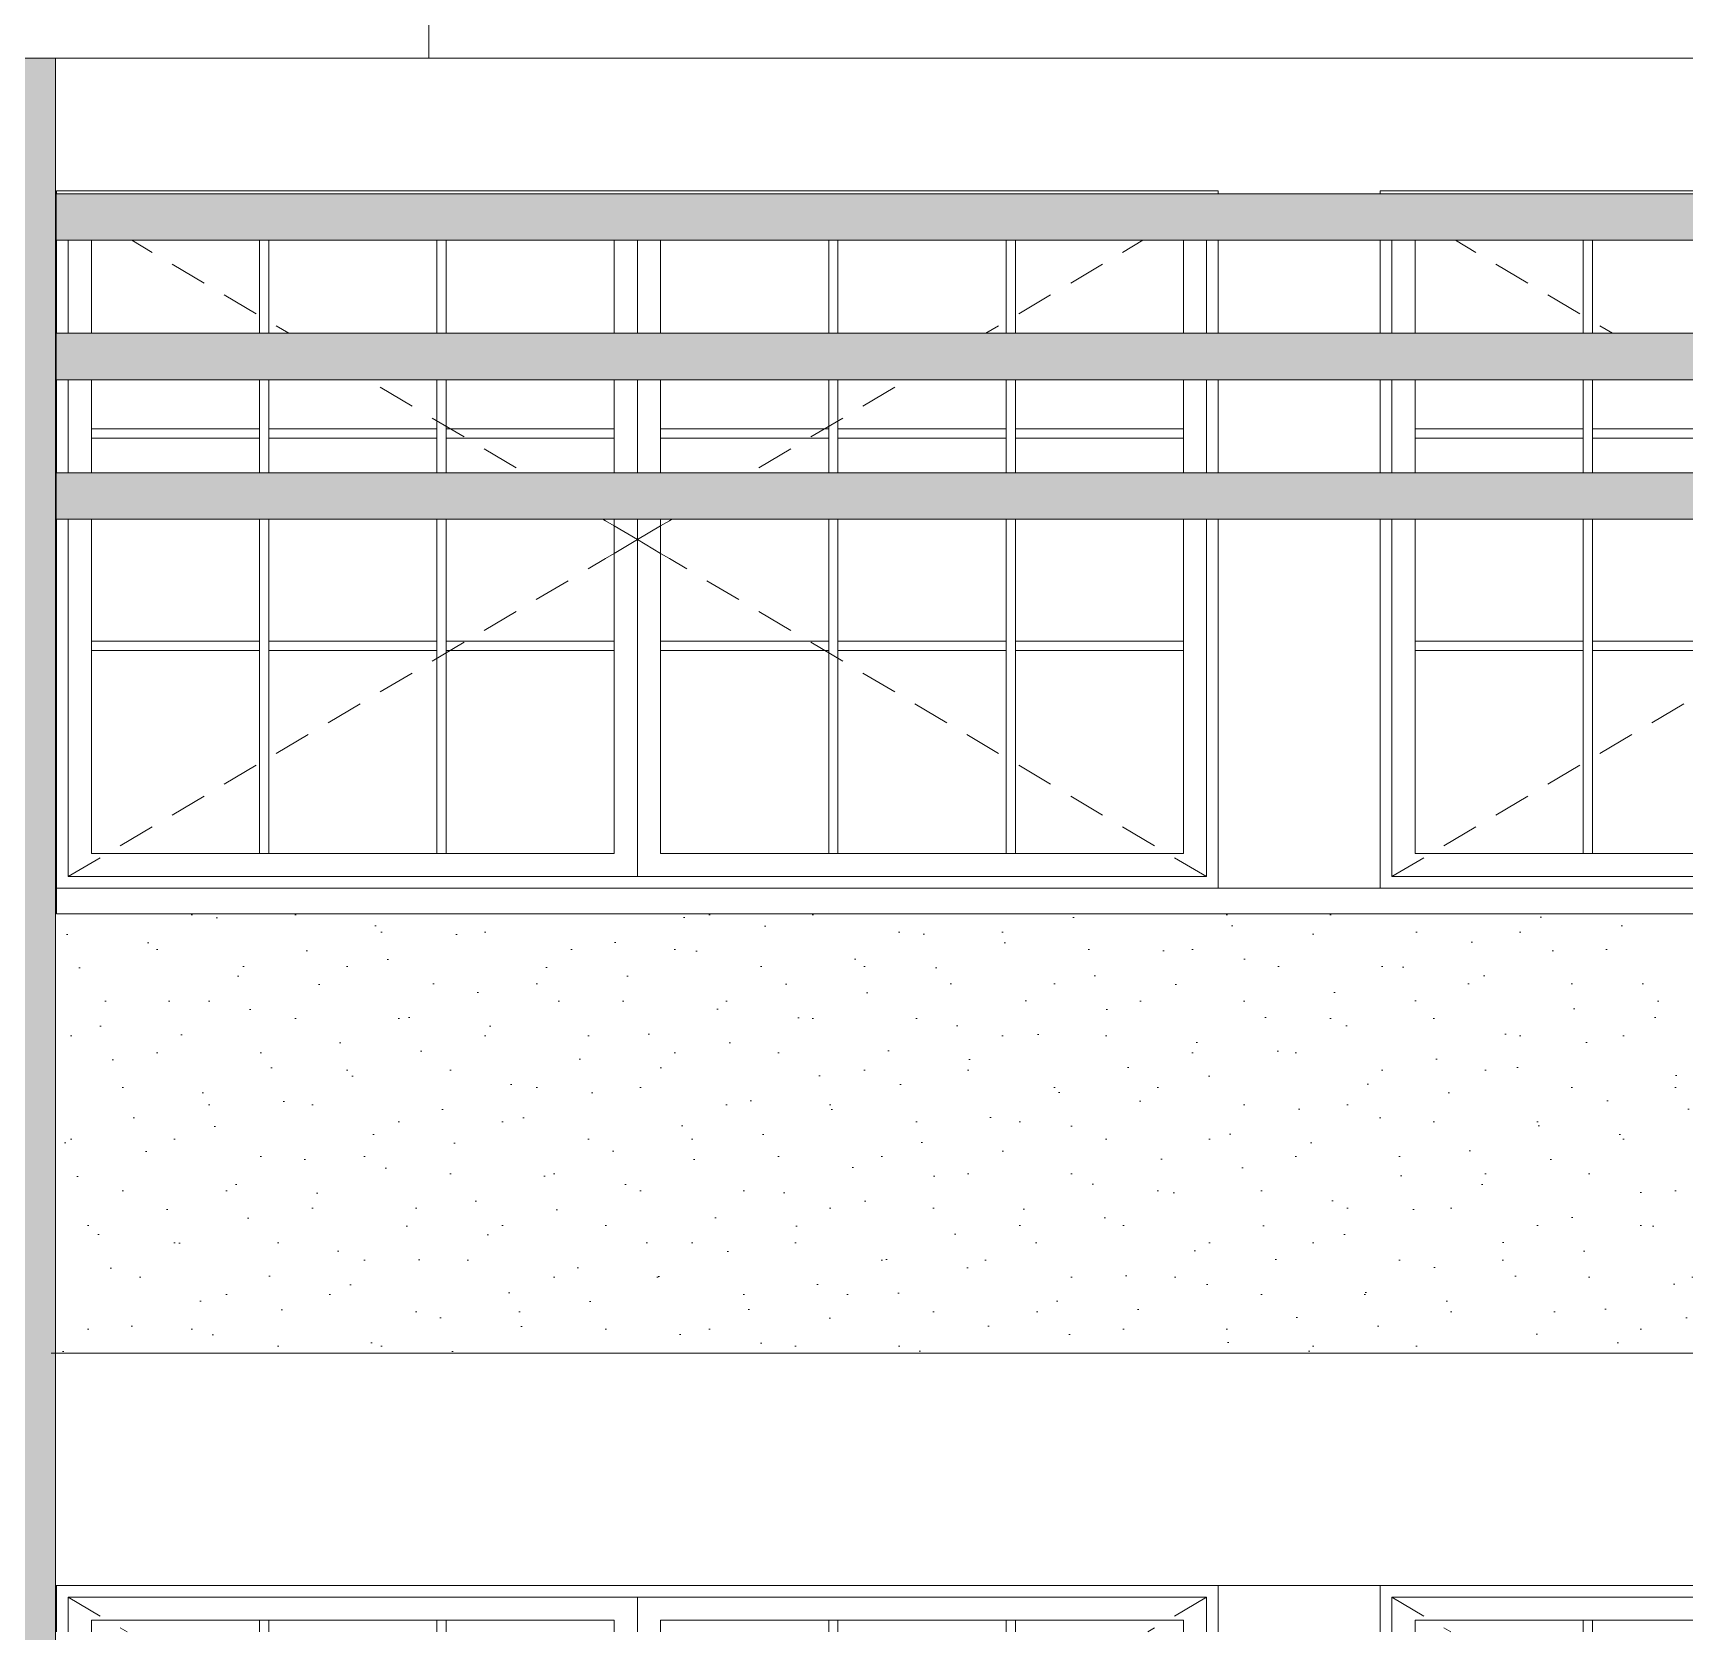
# Model space of a CAD drawing. Header units: millimetres. Extents: x 323482 to 503016, y 8175 to 72038.
# Drawn here: x 463846 to 467401, y 28877 to 32317 of the extents above; entities that cross this region are included whole.
import ezdxf

# ---------------------------------------------------------------- set-up
doc = ezdxf.new("R2010")
doc.units = ezdxf.units.MM
doc.header["$MEASUREMENT"] = 0
doc.linetypes.add('Hidden Line', pattern=[391.222223, 282.222223, -109])
for name, color, linetype, lineweight in [('2D Drafting - General_Pen_No__101', 252, 'Continuous', 13), ('Shell - Roof_Pen_No__120', 7, 'Continuous', 13), ('Structural - Bearing_Pen_No__120', 7, 'Continuous', 13)]:
    doc.layers.add(name, color=color, linetype=linetype, lineweight=lineweight)
doc.layers.add('2D Drafting - General_Pen_No__102', color=7, linetype='Continuous', lineweight=13, true_color=0xcccccc)
doc.layers.add('Structural - Bearing_Pen_No__83', color=7, linetype='Continuous', lineweight=13, true_color=0xff9955)

msp = doc.modelspace()

# ---------------------------------------------------------------- hatches: boundary and pattern name
at = {"layer": '2D Drafting - General_Pen_No__101', "linetype": 'Continuous', "lineweight": 13}
h = msp.add_hatch(dxfattribs=at)
h.set_pattern_fill('RENDER', color=252, style=0, pattern_type=2)
h.set_pattern_definition([(45, (0, 350), (-111.36932, 111.36932), [0, -105, 0, -157.5]), (110, (350, 350), (148.00159, 53.86817), [0, -77, 0, -133])])
h.paths.add_polyline_path([(463894.9, 30422.4), (469244.6, 30422.4), (469244.6, 29477.2), (463894.9, 29477.2)])
at = {"layer": '2D Drafting - General_Pen_No__102', "linetype": 'Continuous', "lineweight": 0, "true_color": 0xcccccc}
for points in [[(463644.3, 32262.8), (463894.3, 32262.8), (463894.3, 26477.2), (463644.3, 26477.2)], [(469245.8, 31971.1), (463895.6, 31971.1), (463895.6, 31871.1), (469245.8, 31871.1)], [(469245.8, 31671.1), (463895.6, 31671.1), (463895.6, 31571.1), (469245.8, 31571.1)], [(463895.6, 31371.1), (463895.6, 31271.1), (469245.8, 31271.1), (469245.8, 31371.1)]]:
    msp.add_hatch(color=254, dxfattribs=at).paths.add_polyline_path(points)

# ---------------------------------------------------------------- linework, layer by layer
at = {"layer": 'Shell - Roof_Pen_No__120', "color": 7, "linetype": 'Continuous', "lineweight": 13}
for p, q in [((464697.1, 32262.8), (464697.1, 32468.3)), ((464697.1, 32262.8), (460455.3, 32262.8)), ((475293.1, 32262.8), (464697.1, 32262.8))]:
    msp.add_line(p, q, dxfattribs=at)
at = {"layer": 'Structural - Bearing_Pen_No__120', "color": 7, "linetype": 'Continuous', "lineweight": 13}
for p, q in [((463894.3, 29477.2), (463894.3, 32262.8)), ((463895.6, 31971.1), (469245.8, 31971.1)), ((463895.6, 31871.1), (463895.6, 31971.1)), ((463896.2, 31971.1), (463896.2, 31977.2)), ((463896.2, 31977.2), (466396.2, 31977.2)), ((466396.2, 31977.2), (466396.2, 31971.1)), ((466744.9, 31971.1), (466744.9, 31977.2)), ((466744.9, 31977.2), (469244.5, 31977.2)), ((463895.6, 31871.1), (469245.8, 31871.1)), ((463896.2, 31671.1), (463896.2, 31871.1)), ((463921.2, 31871.1), (463921.2, 31671.1)), ((463971.2, 31671.1), (463971.2, 31871.1)), ((464058.3, 31871.1), (464102, 31845.2)), ((464332.9, 31871.1), (464332.9, 31671.1)), ((464352.9, 31671.1), (464352.9, 31871.1)), ((464714.6, 31871.1), (464714.6, 31671.1)), ((464734.6, 31671.1), (464734.6, 31871.1)), ((465096.2, 31871.1), (465096.2, 31671.1)), ((465146.2, 31871.1), (465146.2, 31671.1)), ((465196.2, 31671.1), (465196.2, 31871.1)), ((465557.9, 31871.1), (465557.9, 31671.1)), ((465577.9, 31671.1), (465577.9, 31871.1)), ((465939.6, 31871.1), (465939.6, 31671.1)), ((465959.6, 31671.1), (465959.6, 31871.1)), ((466234.2, 31871.1), (466190.5, 31845.2)), ((466321.2, 31871.1), (466321.2, 31671.1)), ((466371.2, 31671.1), (466371.2, 31871.1)), ((466396.2, 31871.1), (466396.2, 31671.1)), ((466744.9, 31671.1), (466744.9, 31871.1)), ((466769.9, 31871.1), (466769.9, 31671.1)), ((466819.9, 31671.1), (466819.9, 31871.1)), ((466906.9, 31871.1), (466950.7, 31845.2)), ((467181.6, 31871.1), (467181.6, 31671.1)), ((467201.6, 31671.1), (467201.6, 31871.1)), ((464145, 31819.8), (464213.8, 31779)), ((466147.5, 31819.8), (466078.7, 31779)), ((466993.7, 31819.8), (467062.5, 31779)), ((464256.9, 31753.5), (464325.7, 31712.8)), ((466035.6, 31753.5), (465966.8, 31712.8)), ((467105.6, 31753.5), (467174.4, 31712.8)), ((464368.7, 31687.3), (464396.2, 31671.1)), ((465923.7, 31687.3), (465896.3, 31671.1)), ((467217.4, 31687.3), (467244.9, 31671.1)), ((463895.6, 31671.1), (469245.8, 31671.1)), ((463895.6, 31571.1), (463895.6, 31671.1)), ((463895.6, 31571.1), (469245.8, 31571.1)), ((463896.2, 31371.1), (463896.2, 31571.1)), ((463921.2, 31571.1), (463921.2, 31371.1)), ((463971.2, 31371.1), (463971.2, 31571.1)), ((464332.9, 31571.1), (464332.9, 31465.5)), ((464352.9, 31465.5), (464352.9, 31571.1)), ((464714.6, 31571.1), (464714.6, 31465.5)), ((464734.6, 31465.5), (464734.6, 31571.1)), ((465096.2, 31571.1), (465096.2, 31371.1)), ((465146.2, 31571.1), (465146.2, 31371.1)), ((465196.2, 31371.1), (465196.2, 31571.1)), ((465557.9, 31571.1), (465557.9, 31465.5)), ((465577.9, 31465.5), (465577.9, 31571.1)), ((465939.6, 31571.1), (465939.6, 31465.5)), ((465959.6, 31465.5), (465959.6, 31571.1)), ((466321.2, 31571.1), (466321.2, 31371.1)), ((466371.2, 31371.1), (466371.2, 31571.1)), ((466396.2, 31571.1), (466396.2, 31371.1)), ((466744.9, 31371.1), (466744.9, 31571.1)), ((466769.9, 31571.1), (466769.9, 31371.1)), ((466819.9, 31371.1), (466819.9, 31571.1)), ((467181.6, 31571.1), (467181.6, 31465.5)), ((467201.6, 31465.5), (467201.6, 31571.1)), ((464592.5, 31554.9), (464661.3, 31514.2)), ((465700, 31554.9), (465631.2, 31514.2)), ((464332.9, 31465.5), (463971.2, 31465.5)), ((464332.9, 31445.5), (464332.9, 31465.5)), ((464714.6, 31465.5), (464352.9, 31465.5)), ((464352.9, 31465.5), (464352.9, 31445.5)), ((464704.4, 31488.7), (464773.2, 31448)), ((464714.6, 31445.5), (464714.6, 31465.5)), ((465096.2, 31465.5), (464734.6, 31465.5)), ((464734.6, 31465.5), (464734.6, 31445.5)), ((465557.9, 31465.5), (465196.2, 31465.5)), ((465588.1, 31488.7), (465519.3, 31448)), ((465557.9, 31445.5), (465557.9, 31465.5)), ((465939.6, 31465.5), (465577.9, 31465.5)), ((465577.9, 31465.5), (465577.9, 31445.5)), ((465939.6, 31445.5), (465939.6, 31465.5)), ((466321.2, 31465.5), (465959.6, 31465.5)), ((465959.6, 31465.5), (465959.6, 31445.5)), ((467181.6, 31465.5), (466819.9, 31465.5)), ((467181.6, 31445.5), (467181.6, 31465.5)), ((467563.3, 31465.5), (467201.6, 31465.5)), ((467201.6, 31465.5), (467201.6, 31445.5)), ((463971.2, 31445.5), (464332.9, 31445.5)), ((464332.9, 31445.5), (464332.9, 31371.1)), ((464352.9, 31371.1), (464352.9, 31445.5)), ((464352.9, 31445.5), (464714.6, 31445.5)), ((464714.6, 31445.5), (464714.6, 31371.1)), ((464734.6, 31371.1), (464734.6, 31445.5)), ((464734.6, 31445.5), (465096.2, 31445.5)), ((465196.2, 31445.5), (465557.9, 31445.5)), ((465557.9, 31445.5), (465557.9, 31371.1)), ((465577.9, 31371.1), (465577.9, 31445.5)), ((465577.9, 31445.5), (465939.6, 31445.5)), ((465939.6, 31445.5), (465939.6, 31371.1)), ((465959.6, 31371.1), (465959.6, 31445.5)), ((465959.6, 31445.5), (466321.2, 31445.5)), ((466819.9, 31445.5), (467181.6, 31445.5)), ((467181.6, 31445.5), (467181.6, 31371.1)), ((467201.6, 31371.1), (467201.6, 31445.5)), ((467201.6, 31445.5), (467563.3, 31445.5)), ((464816.2, 31422.5), (464885.1, 31381.7)), ((465476.2, 31422.5), (465407.4, 31381.7)), ((463895.6, 31371.1), (469245.8, 31371.1)), ((463895.6, 31271.1), (463895.6, 31371.1)), ((463895.6, 31271.1), (469245.8, 31271.1)), ((463896.2, 30477.2), (463896.2, 31271.1)), ((463921.2, 31271.1), (463921.2, 30552.2)), ((463971.2, 30552.2), (463971.2, 31271.1)), ((464332.9, 31271.1), (464332.9, 31008.9)), ((464352.9, 31008.9), (464352.9, 31271.1)), ((464714.6, 31271.1), (464714.6, 31008.9)), ((464734.6, 31008.9), (464734.6, 31271.1)), ((465072, 31271.1), (465077.4, 31267.9)), ((465077.4, 31267.9), (465096.2, 31256.8)), ((465096.2, 31271.1), (465096.2, 30552.2)), ((465096.2, 31256.8), (465146.2, 31227.2)), ((465146.2, 31271.1), (465146.2, 30552.2)), ((465196.2, 31256.8), (465146.2, 31227.2)), ((465196.2, 30552.2), (465196.2, 31271.1)), ((465215.1, 31267.9), (465196.2, 31256.8)), ((465220.4, 31271.1), (465215.1, 31267.9)), ((465557.9, 31271.1), (465557.9, 31008.9)), ((465577.9, 31008.9), (465577.9, 31271.1)), ((465939.6, 31271.1), (465939.6, 31008.9)), ((465959.6, 31008.9), (465959.6, 31271.1)), ((466321.2, 31271.1), (466321.2, 30552.2)), ((466371.2, 30552.2), (466371.2, 31271.1)), ((466396.2, 31271.1), (466396.2, 30477.2)), ((466744.9, 30477.2), (466744.9, 31271.1)), ((466769.9, 31271.1), (466769.9, 30552.2)), ((466819.9, 30552.2), (466819.9, 31271.1)), ((467181.6, 31271.1), (467181.6, 31008.9)), ((467201.6, 31008.9), (467201.6, 31271.1)), ((465096.2, 31197.6), (465146.2, 31227.2)), ((465196.2, 31197.6), (465146.2, 31227.2)), ((465040, 31164.3), (465077.4, 31186.4)), ((465077.4, 31186.4), (465096.2, 31197.6)), ((465215.1, 31186.4), (465196.2, 31197.6)), ((465252.5, 31164.3), (465215.1, 31186.4)), ((464928.1, 31098.1), (464997, 31138.8)), ((465364.4, 31098.1), (465295.5, 31138.8)), ((464816.2, 31031.9), (464885.1, 31072.6)), ((465476.2, 31031.9), (465407.4, 31072.6)), ((464332.9, 31008.9), (463971.2, 31008.9)), ((464332.9, 30988.9), (464332.9, 31008.9)), ((464714.6, 31008.9), (464352.9, 31008.9)), ((464352.9, 31008.9), (464352.9, 30988.9)), ((464704.4, 30965.7), (464773.2, 31006.4)), ((464714.6, 30988.9), (464714.6, 31008.9)), ((465096.2, 31008.9), (464734.6, 31008.9)), ((464734.6, 31008.9), (464734.6, 30988.9)), ((465557.9, 31008.9), (465196.2, 31008.9)), ((465588.1, 30965.7), (465519.3, 31006.4)), ((465557.9, 30988.9), (465557.9, 31008.9)), ((465939.6, 31008.9), (465577.9, 31008.9)), ((465577.9, 31008.9), (465577.9, 30988.9)), ((465939.6, 30988.9), (465939.6, 31008.9)), ((466321.2, 31008.9), (465959.6, 31008.9)), ((465959.6, 31008.9), (465959.6, 30988.9)), ((467181.6, 31008.9), (466819.9, 31008.9)), ((467181.6, 30988.9), (467181.6, 31008.9)), ((467563.3, 31008.9), (467201.6, 31008.9)), ((467201.6, 31008.9), (467201.6, 30988.9)), ((463971.2, 30988.9), (464332.9, 30988.9)), ((464332.9, 30988.9), (464332.9, 30552.2)), ((464352.9, 30552.2), (464352.9, 30988.9)), ((464352.9, 30988.9), (464714.6, 30988.9)), ((464714.6, 30988.9), (464714.6, 30552.2)), ((464734.6, 30552.2), (464734.6, 30988.9)), ((464734.6, 30988.9), (465096.2, 30988.9)), ((465196.2, 30988.9), (465557.9, 30988.9)), ((465557.9, 30988.9), (465557.9, 30552.2)), ((465577.9, 30552.2), (465577.9, 30988.9)), ((465577.9, 30988.9), (465939.6, 30988.9)), ((465939.6, 30988.9), (465939.6, 30552.2)), ((465959.6, 30552.2), (465959.6, 30988.9)), ((465959.6, 30988.9), (466321.2, 30988.9)), ((466819.9, 30988.9), (467181.6, 30988.9)), ((467181.6, 30988.9), (467181.6, 30552.2)), ((467201.6, 30552.2), (467201.6, 30988.9)), ((467201.6, 30988.9), (467563.3, 30988.9)), ((464592.5, 30899.5), (464661.3, 30940.2)), ((465700, 30899.5), (465631.2, 30940.2)), ((464480.6, 30833.2), (464549.5, 30874)), ((465811.9, 30833.2), (465743, 30874)), ((467329.3, 30833.2), (467398.2, 30874)), ((464368.7, 30767), (464437.6, 30807.8)), ((465923.7, 30767), (465854.9, 30807.8)), ((467217.4, 30767), (467286.3, 30807.8)), ((464256.9, 30700.8), (464325.7, 30741.6)), ((466035.6, 30700.8), (465966.8, 30741.6)), ((467105.6, 30700.8), (467174.4, 30741.6)), ((464145, 30634.6), (464213.8, 30675.4)), ((466147.5, 30634.6), (466078.7, 30675.4)), ((466993.7, 30634.6), (467062.5, 30675.4)), ((464033.1, 30568.4), (464102, 30609.1)), ((466259.4, 30568.4), (466190.5, 30609.1)), ((466881.8, 30568.4), (466950.7, 30609.1)), ((463921.2, 30552.2), (463921.2, 30502.2)), ((463921.2, 30502.2), (463990.1, 30542.9)), ((465096.2, 30552.2), (463971.2, 30552.2)), ((465146.2, 30552.2), (465146.2, 30502.2)), ((466321.2, 30552.2), (465196.2, 30552.2)), ((466371.2, 30502.2), (466302.4, 30542.9)), ((466371.2, 30502.2), (466371.2, 30552.2)), ((466769.9, 30552.2), (466769.9, 30502.2)), ((466769.9, 30502.2), (466838.8, 30542.9)), ((467944.9, 30552.2), (466819.9, 30552.2)), ((463921.2, 30502.2), (465146.2, 30502.2)), ((465146.2, 30502.2), (466371.2, 30502.2)), ((466769.9, 30502.2), (467994.9, 30502.2)), ((463896, 30477.2), (469244.5, 30477.2)), ((463896, 30422.4), (463896, 30477.2)), ((466396.2, 30477.2), (463896.2, 30477.2)), ((469244.5, 30477.2), (466744.9, 30477.2)), ((469244.5, 30422.4), (463896, 30422.4)), ((463894.3, 26477.2), (463894.3, 29477.2)), ((469244.6, 29477.2), (463894.3, 29477.2)), ((463894.3, 28977.2), (469244.5, 28977.2)), ((463896.2, 28877.2), (463896.2, 28977.2)), ((463896.2, 28977.2), (466396.2, 28977.2)), ((466396.2, 28977.2), (466396.2, 28877.2)), ((466744.9, 28877.2), (466744.9, 28977.2)), ((466744.9, 28977.2), (469244.5, 28977.2)), ((463921.2, 28952.2), (463921.2, 28902.2)), ((465146.2, 28952.2), (463921.2, 28952.2)), ((463921.2, 28952.2), (463990.1, 28911.4)), ((465146.2, 28952.2), (465146.2, 28902.2)), ((466371.2, 28952.2), (465146.2, 28952.2)), ((466371.2, 28952.2), (466302.4, 28911.4)), ((466371.2, 28902.2), (466371.2, 28952.2)), ((466769.9, 28952.2), (466769.9, 28902.2)), ((467994.9, 28952.2), (466769.9, 28952.2)), ((466769.9, 28952.2), (466838.8, 28911.4)), ((463921.2, 28902.2), (463921.2, 28877.2)), ((463971.2, 28877.2), (463971.2, 28902.2)), ((463971.2, 28902.2), (465096.2, 28902.2)), ((464332.9, 28902.2), (464332.9, 28877.2)), ((464352.9, 28877.2), (464352.9, 28902.2)), ((464714.6, 28902.2), (464714.6, 28877.2)), ((464734.6, 28877.2), (464734.6, 28902.2)), ((465096.2, 28902.2), (465096.2, 28877.2)), ((465146.2, 28902.2), (465146.2, 28877.2)), ((465196.2, 28877.2), (465196.2, 28902.2)), ((465196.2, 28902.2), (466321.2, 28902.2)), ((465557.9, 28902.2), (465557.9, 28877.2)), ((465577.9, 28877.2), (465577.9, 28902.2)), ((465939.6, 28902.2), (465939.6, 28877.2)), ((465959.6, 28877.2), (465959.6, 28902.2)), ((466321.2, 28902.2), (466321.2, 28877.2)), ((466371.2, 28877.2), (466371.2, 28902.2)), ((466769.9, 28902.2), (466769.9, 28877.2)), ((466819.9, 28877.2), (466819.9, 28902.2)), ((466819.9, 28902.2), (467944.9, 28902.2)), ((467181.6, 28902.2), (467181.6, 28877.2)), ((467201.6, 28877.2), (467201.6, 28902.2)), ((464033.1, 28886), (464048, 28877.2)), ((466259.4, 28886), (466244.5, 28877.2)), ((466881.8, 28886), (466896.7, 28877.2))]:
    msp.add_line(p, q, dxfattribs=at)
at = {"layer": 'Structural - Bearing_Pen_No__83', "color": 21, "linetype": 'Hidden Line', "lineweight": 13, "true_color": 0xff9955}
msp.add_line((499376.9, 29477.2), (447887.3, 29477.2), dxfattribs=at)

doc.saveas('drawing.dxf')
